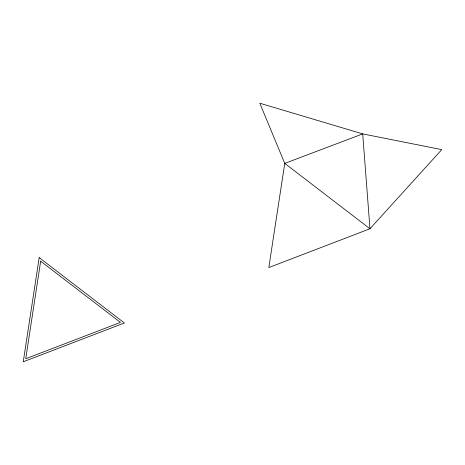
<?xml version="1.0" encoding="UTF-8"?>
<svg xmlns="http://www.w3.org/2000/svg" width="465" height="465" viewBox="0 0 465 465"><rect width="100%" height="100%" fill="white"/><g stroke="black" fill="none" stroke-linecap="round" stroke-linejoin="round"><path stroke-width="0.7" d="M39.182 257.604L23.25 361.782L124.393 322.977L39.182 257.604M40.653 261.202L25.732 358.748L120.435 322.414L40.653 261.202M284.754 163.389L268.822 267.567L369.966 228.763L441.75 149.625L362.712 133.903L259.796 103.218L284.754 163.389L369.966 228.763L362.712 133.903L284.754 163.389"/></g></svg>
